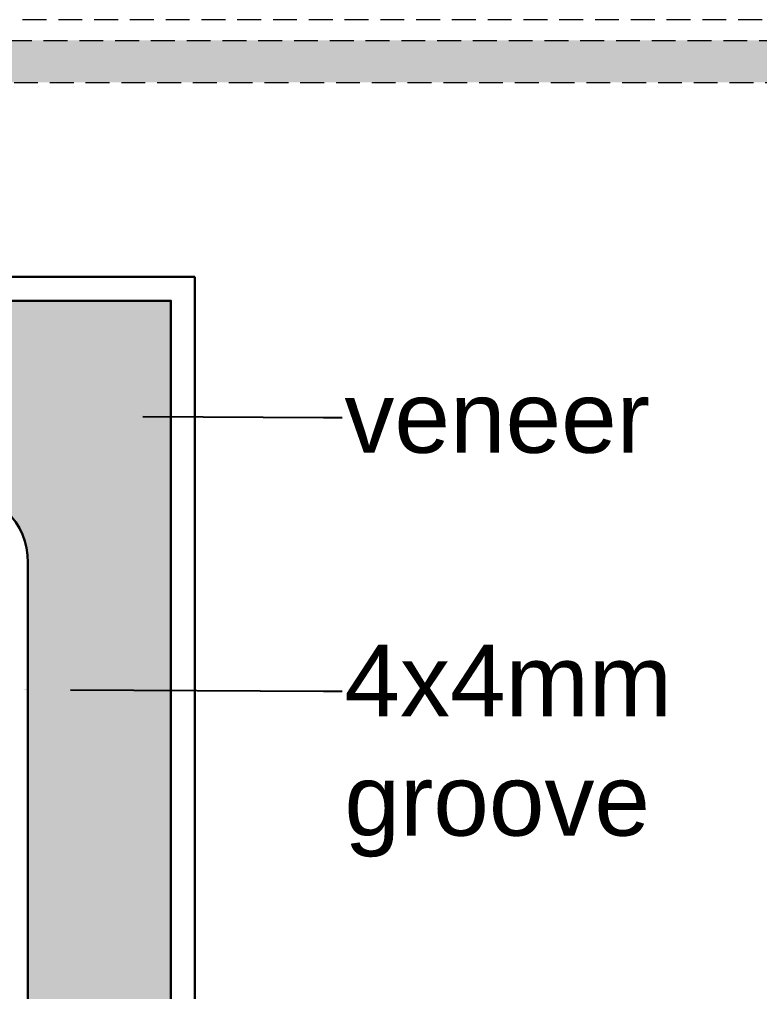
# Model space of a CAD drawing. Header units: millimetres. Extents: x 35877 to 3066687, y -650199 to -40525.
# Drawn here: x 147961.42 to 147992.45, y -180484.81 to -180444.06 of the extents above; entities that cross this region are included whole.
import ezdxf
from ezdxf import colors
from ezdxf.entities.mleader import LeaderData, LeaderLine
from ezdxf.math import Vec2, Vec3

# ---------------------------------------------------------------- set-up
doc = ezdxf.new("R2010")
doc.units = ezdxf.units.MM
doc.header["$MEASUREMENT"] = 0
doc.linetypes.add('DASHEDX2', pattern=[1.5, 1, -0.5])
for name, color, linetype, lineweight in [('dim05', 1, 'Continuous', 13), ('Dimension', 10, 'DASHEDX2', 20), ('Elevation 4.5', 206, 'Continuous', 5), ('FURNITURE', 32, 'Continuous', 9), ('LABALLING', 1, 'Continuous', 25)]:
    doc.layers.add(name, color=color, linetype=linetype, lineweight=lineweight)
doc.styles.get("Standard").update_dxf_attribs({"font": 'arial.ttf', "height": 6})

msp = doc.modelspace()

# ---------------------------------------------------------------- hatches: boundary and pattern name
at = {"layer": 'dim05', "lineweight": 0, "true_color": 0xa47149, "transparency": 33554572}
h = msp.add_hatch(color=35, dxfattribs=at)
h.dxf.hatch_style = 1
h.paths.add_polyline_path([(147967.7670996476, -180455.8526228707), (147921.7750088354, -180455.8526228707), (147921.7826582461, -180547.8119476445), (147967.7747490583, -180547.8119476445), (147967.7735097604, -180532.9134151558), (147961.7747490583, -180532.9134151558), (147961.7747490583, -180535.8119476445, -0.4142135623730951), (147958.7747490583, -180538.8119476445), (147930.7771956997, -180538.8119476445, -0.4142135623730951), (147927.7771956997, -180535.8119476445), (147927.7771956997, -180466.8178476894, -0.4142135623730951), (147930.7771956997, -180463.8178476894), (147958.7747490583, -180463.8178476894, -0.4142135623730951), (147961.7747490583, -180466.8178476894), (147961.7747490583, -180493.7135500387), (147967.7702490159, -180493.7135500387)])
at = {"layer": 'Dimension', "true_color": 0xd39e00, "transparency": 33554687}
h = msp.add_hatch(color=42, dxfattribs=at)
h.paths.add_polyline_path([(147779.4312892751, -180444.9377597726), (147779.4312892751, -180621.4179555147), (148030.1577684627, -180621.4179555147), (148030.1577684627, -180444.9377597726)])
h.paths.add_polyline_path([(147781.1909367456, -180446.6974072431), (148028.3981209922, -180446.6974072431), (148028.3981209922, -180619.6583080442), (147781.1909367456, -180619.6583080442)], flags=16)

# ---------------------------------------------------------------- linework, layer by layer
at = {"layer": 'Dimension', "color": 42, "true_color": 0xd39e00, "transparency": 33554687, "elevation": 0.1188055700500966}
for points in [[(147778.5514655398, -180444.0579360374), (148031.037592198, -180444.0579360374), (148031.037592198, -180622.2977792499), (147778.5514655398, -180622.2977792499)], [(147779.4312892751, -180444.9377597726), (148030.1577684627, -180444.9377597726), (148030.1577684627, -180621.4179555147), (147779.4312892751, -180621.4179555147)], [(147781.1909367456, -180446.6974072431), (148028.3981209922, -180446.6974072431), (148028.3981209922, -180619.6583080442), (147781.1909367456, -180619.6583080442)]]:
    msp.add_lwpolyline(points, close=True, dxfattribs=at)
at = {"layer": 'Elevation 4.5', "color": 18, "lineweight": 30, "true_color": 0x000000, "transparency": 33554687}
for p, q in [((147968.7670996476, -180454.8526228707), (147920.7750088354, -180454.8526228707)), ((147968.7747490583, -180547.8119476445), (147968.7670996476, -180454.8526228707))]:
    msp.add_line(p, q, dxfattribs=at)
msp.add_lwpolyline([(147968.7670996476, -180454.8526228707), (147920.7750088354, -180454.8526228707), (147920.7826582461, -180547.8119476445), (147968.7747490583, -180547.8119476445)], close=True, dxfattribs=at)
at = {"layer": 'FURNITURE', "lineweight": 30, "transparency": 33554687}
msp.add_lwpolyline([(147967.7747490583, -180547.8119476445), (147967.7670996476, -180455.8526228707), (147921.7750088354, -180455.8526228707), (147921.7826582461, -180547.8119476445)], dxfattribs=at)
msp.add_lwpolyline([(147961.7747490583, -180493.7135500387), (147961.7747490583, -180466.8178476894, 0.414213562373095), (147958.7747490583, -180463.8178476894), (147930.7771956997, -180463.8178476894, 0.414213562373095), (147927.7771956997, -180466.8178476894), (147927.7771956997, -180535.8119476445, 0.414213562373095), (147930.7771956997, -180538.8119476445), (147958.7747490583, -180538.8119476445, 0.414213562373095), (147961.7747490583, -180535.8119476445), (147961.7747490583, -180532.9134151558)], format="xyb", dxfattribs=at)

# ---------------------------------------------------------------- leaders
at = {"layer": 'LABALLING', "lineweight": 5, "ltscale": 4, "transparency": 33554687}
ml = msp.add_multileader_mtext('Standard', dxfattribs=at)
ml.set_content('\\A1;veneer', color=256)
ml.set_leader_properties()
ml.build(insert=Vec2(0, 0))
ml.multileader.update_dxf_attribs({"dogleg_length": 28.27619695071131, "arrow_head_size": 2})
ctx = ml.context
ctx.base_point, ctx.char_height, ctx.arrow_head_size, ctx.landing_gap_size, ctx.plane_origin = Vec3(147974.9527723202, -180460.7499548052), 3, 2, 0.09, Vec3(147990.8497520167, -180460.7499548052)
notes = []
notes.append((ctx, [(0, (1, 1, 0), (147974.1711036575, -180460.7499548052), (1, 0), 0.7816686627478333, [(0, [(147964.5961299554, -180460.6850117798)], 0, [])])]))
ctx.mtext.insert, ctx.mtext.flow_direction = Vec3(147975.0427723202, -180459.2253981885), 5
ml = msp.add_multileader_mtext('Standard', dxfattribs=at)
ml.set_content('\\A1;4x4mm \\Pgroove', color=256)
ml.set_leader_properties()
ml.build(insert=Vec2(0, 0))
ml.multileader.update_dxf_attribs({"dogleg_length": 28.27619695071131, "arrow_head_size": 2})
ctx = ml.context
ctx.base_point, ctx.char_height, ctx.arrow_head_size, ctx.landing_gap_size, ctx.plane_origin = Vec3(147974.9527723202, -180472.2164948167), 3, 2, 0.09, Vec3(147990.8497520167, -180472.2164948167)
notes.append((ctx, [(0, (1, 1, 0), (147974.1711036575, -180472.2164948167), (1, 0), 0.7816686627478333, [(0, [(147961.5581147867, -180472.1515517913)], 0, [])])]))
ctx.mtext.insert, ctx.mtext.flow_direction = Vec3(147975.0427723202, -180470.2754989094), 5
for ctx, leaders in notes:
    for number, flags, end, landing, length, lines in leaders:
        leader = LeaderData()
        leader.index, (leader.has_last_leader_line, leader.has_dogleg_vector, leader.attachment_direction) = number, flags
        leader.last_leader_point, leader.dogleg_vector, leader.dogleg_length = Vec3(end), Vec3(landing), length
        for number, points, colour, breaks in lines:
            line = LeaderLine()
            line.index, line.vertices, line.color, line.breaks = number, Vec3.list(points), colors.encode_raw_color(colour), breaks
            leader.lines.append(line)
        ctx.leaders.append(leader)

doc.saveas('drawing.dxf')
